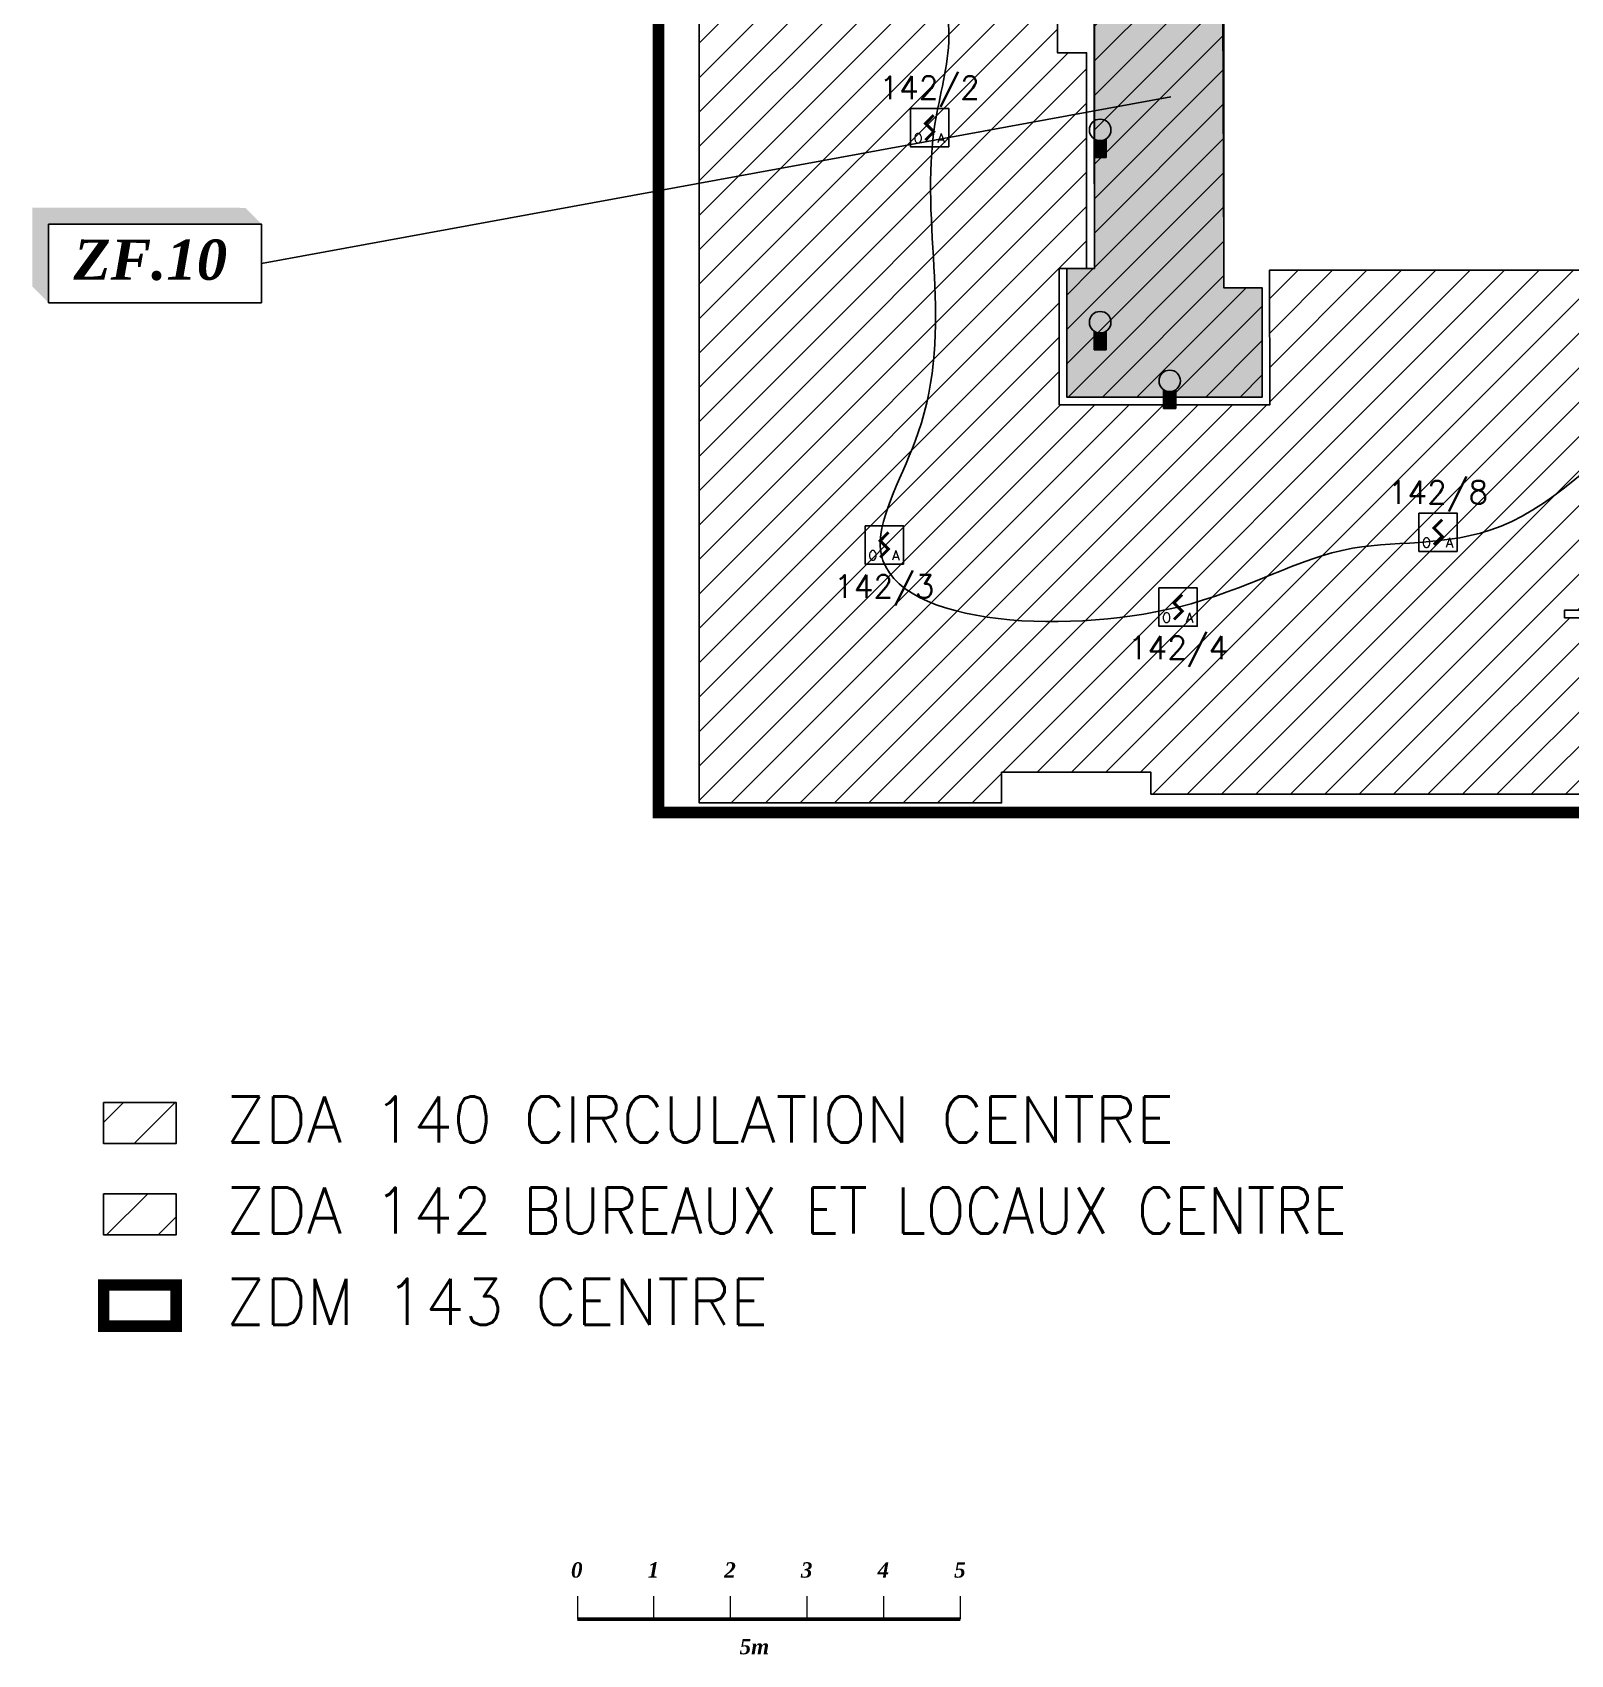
# Model space of a CAD drawing. Header units: millimetres. Extents: x 151.8 to 229.6, y -5.1 to 75.2.
# Drawn here: x 151.81 to 171.89, y 0.14 to 21.3 of the extents above; entities that cross this region are included whole.
import ezdxf
from ezdxf.enums import TextEntityAlignment as Align

# ---------------------------------------------------------------- set-up
doc = ezdxf.new("R2010")
doc.units = ezdxf.units.MM
doc.linetypes.add('CONTINU', pattern=[0])
for name, color, linetype in [('ATEIS ZONES MES', 7, 'Continuous'), ('JCC-ADRESSAGE', 6, 'Continuous'), ('JCC-FILERIE SDI', 6, 'Continuous'), ('JCC-INDICATEUR ACTION', 1, 'Continuous'), ('JCC-LOCAUX', 4, 'Continuous'), ('JCC-OPTIQUE_A', 1, 'Continuous'), ('JCC-ZONING ZDA-ZDM', 5, 'Continuous')]:
    doc.layers.add(name, color=color, linetype=linetype)
doc.styles.add('LOCAUX', font='romans.shx', dxfattribs={"width": 0.75})
doc.styles.add('ROMANC9', font='')
doc.styles.get("Standard").update_dxf_attribs({"font": 'romans.shx'})
doc.styles.add('TEXTE', font='romans.shx')
doc.styles.get('ROMANC9').set_extended_font_data('Times New Roman', italic=True, bold=True)
pattern_1 = [(45, (160.01147, 0), (-0.2245064, 0.2245064), [])]

# ---------------------------------------------------------------- blocks, each defined once
blk = doc.blocks.new('optique_a')
at = {"layer": 'JCC-OPTIQUE_A', "color": 0}
blk.add_lwpolyline([(-2.5, 2.5), (2.5, 2.5), (2.5, -2.5), (-2.5, -2.5)], close=True, dxfattribs=at)
at = {"layer": 'JCC-OPTIQUE_A', "color": 0, "const_width": 0.385}
blk.add_lwpolyline([(0.54, 1.63), (-0.54, 0.54), (0.54, -0.54), (-0.54, -1.63)], dxfattribs=at)
at = {"layer": 'JCC-ADRESSAGE', "style": 'TEXTE'}
blk.add_attdef('ADRESSE', text='', height=3, dxfattribs=at).set_placement((0, 5), align=Align.MIDDLE)
at = {"layer": 'JCC-LOCAUX', "style": 'LOCAUX', "width": 0.85, "flags": 8}
for p in [(0, 13.75), (0, 11.25), (0, 8.75)]:
    blk.add_attdef('PIECE', text='', height=1.75, dxfattribs=at).set_placement(p, align=Align.MIDDLE)
at = {"layer": 'JCC-OPTIQUE_A', "color": 0}
for s, p in [('O', (-1.5, -2)), ('A', (1.5, -2))]:
    blk.add_text(s, height=1.25, dxfattribs=at).set_placement(p, align=Align.CENTER)
blk = doc.blocks.new('indicateur action')
at = {"layer": 'JCC-INDICATEUR ACTION'}
blk.add_hatch(color=0, dxfattribs=at).paths.add_polyline_path([(0.8, -0.05, -0.315344), (-0.8, -0.05), (-0.8, -2.5), (0.8, -2.5)])
at = {"layer": 'JCC-INDICATEUR ACTION', "color": 0}
for p, q in [((-0.8, -0.05), (-0.8, -2.5)), ((0.8, -0.05), (0.8, -2.5)), ((0.8, -2.5), (-0.8, -2.5))]:
    blk.add_line(p, q, dxfattribs=at)
blk.add_circle((0, 1.1), 1.4, dxfattribs=at)
at = {"layer": 'JCC-ADRESSAGE', "style": 'TEXTE'}
blk.add_attdef('ADRESSE', text='', height=3, dxfattribs=at).set_placement((0, 5), align=Align.MIDDLE)
at = {"layer": 'JCC-LOCAUX', "lineweight": 0, "style": 'LOCAUX', "width": 0.75, "flags": 8}
for p in [(0, 13.75), (0, 11.25), (0, 8.75)]:
    blk.add_attdef('PIECE', text='', height=1.75, dxfattribs=at).set_placement(p, align=Align.MIDDLE)
blk = doc.blocks.new('ECHELLE')
at = {"linetype": 'Continuous', "lineweight": 20}
for p, q in [((0, 3), (0, 0)), ((10, 0), (10, 3)), ((20, 0), (20, 3)), ((30, 0), (30, 3)), ((40, 0), (40, 3)), ((50, 0), (50, 3))]:
    blk.add_line(p, q, dxfattribs=at)
at = {"linetype": 'Continuous', "lineweight": 20, "const_width": 0.5, "flags": 128}
blk.add_lwpolyline([(0, 0), (50, 0)], dxfattribs=at)
at = {"linetype": 'Continuous', "style": 'ROMANC9'}
for s, p in [('0', (-0.83, 5.42)), ('1', (9.17, 5.42)), ('2', (19.17, 5.42)), ('3', (29.17, 5.42)), ('4', (39.17, 5.42)), ('5', (49.17, 5.42)), ('5m', (21.17, -4.58))]:
    blk.add_text(s, height=2, dxfattribs=at).set_placement(p)

msp = doc.modelspace()

# ---------------------------------------------------------------- hatches: boundary and pattern name
at = {"layer": 'ATEIS ZONES MES'}
h = msp.add_hatch(dxfattribs=at)
h.set_pattern_fill('DOTS', color=1, scale=0.1, style=0)
h.set_pattern_definition([(0, (187.08131, 0), (0.079375, 0.15875), [0, -0.15875])])
h.paths.add_polyline_path([(165.66, 24.831), (167.4, 24.831), (167.4, 24.827), (167.5, 24.827), (167.5, 25.2), (170.92, 25.2), (175.194, 25.2), (175.194, 25.45), (176.744, 25.45), (177.318, 25.45), (181.425, 25.45), (181.425, 25.25), (181.9, 25.25), (181.9, 25.375), (181.972, 25.375), (181.97, 22.05), (181.8, 22.05), (181.8, 21.35), (182, 21.35), (182, 16.775), (182, 13.765), (172.31, 13.765), (172.31, 15.5), (172.835, 15.5), (172.835, 16.065), (175.027, 16.065), (175.03, 16.065), (175.03, 15.5), (177.85, 15.5), (177.85, 21.6), (167.35, 21.6), (167.364, 18.351), (167.364, 17.969), (167.864, 17.969), (167.864, 16.544), (165.314, 16.544), (165.314, 18.22), (165.674, 18.22)])
at = {"layer": 'JCC-ZONING ZDA-ZDM'}
h = msp.add_hatch(dxfattribs=at)
h.set_pattern_fill('ANSI31', color=201, scale=0.1, style=0)
h.set_pattern_definition(pattern_1)
edge = h.paths.add_edge_path()
edge.add_line((160.516, 25.376), (160.561, 25.376))
edge.add_line((160.561, 25.376), (160.561, 25.25))
edge.add_line((160.561, 25.25), (161.061, 25.25))
edge.add_line((161.061, 25.25), (161.061, 25.45))
edge.add_line((161.061, 25.45), (165.571, 25.45))
edge.add_line((165.571, 25.45), (165.571, 23.03))
edge.add_line((165.571, 23.03), (165.091, 23.03))
edge.add_line((165.091, 23.03), (165.091, 21.85))
edge.add_line((165.091, 21.85), (165.191, 21.85))
edge.add_line((165.191, 21.85), (165.191, 21.035))
edge.add_line((165.191, 21.035), (165.571, 21.035))
edge.add_line((165.571, 21.035), (165.571, 18.22))
edge.add_line((165.571, 18.22), (165.214, 18.22))
edge.add_line((165.214, 18.22), (165.214, 16.444))
edge.add_line((165.214, 16.444), (167.964, 16.444))
edge.add_line((167.964, 16.444), (167.961, 18.2))
edge.add_line((167.961, 18.2), (172.222, 18.2))
edge.add_line((172.222, 18.2), (172.222, 13.765))
edge.add_line((172.222, 13.765), (171.811, 13.765))
edge.add_line((171.811, 13.765), (171.811, 13.665))
edge.add_line((171.811, 13.665), (179.091, 13.665))
edge.add_line((179.091, 13.665), (179.091, 13.185))
edge.add_line((179.091, 13.185), (180.171, 13.185))
edge.add_line((180.171, 13.185), (180.171, 11.125))
edge.add_line((180.171, 11.125), (174.012, 11.125))
edge.add_line((174.012, 11.125), (174.012, 11.129))
edge.add_line((174.012, 11.129), (174.012, 11.575))
edge.add_line((174.012, 11.575), (173.411, 11.575))
edge.add_line((173.411, 11.575), (173.411, 11.363))
edge.add_line((173.411, 11.363), (166.411, 11.363))
edge.add_line((166.411, 11.363), (166.411, 11.65))
edge.add_line((166.411, 11.65), (166.211, 11.65))
edge.add_line((166.211, 11.65), (166.165, 11.65))
edge.add_line((166.165, 11.65), (164.462, 11.65))
edge.add_line((164.462, 11.65), (164.462, 11.25))
edge.add_line((164.462, 11.25), (160.516, 11.25))
edge.add_line((160.516, 11.25), (160.516, 25.376))
h = msp.add_hatch(dxfattribs=at)
h.set_pattern_fill('ANSI31', color=113, scale=0.1, style=0)
h.set_pattern_definition(pattern_1)
h.paths.add_polyline_path([(165.671, 24.831), (167.411, 24.831), (167.411, 24.827), (167.511, 24.827), (167.511, 25.2), (170.931, 25.2), (175.206, 25.2), (175.206, 25.45), (176.756, 25.45), (177.329, 25.45), (181.436, 25.45), (181.436, 25.25), (181.911, 25.25), (181.911, 25.375), (181.984, 25.375), (181.981, 22.05), (181.811, 22.05), (181.811, 21.35), (182.011, 21.35), (182.011, 16.775), (182.011, 13.765), (172.322, 13.765), (172.322, 15.5), (172.847, 15.5), (172.847, 16.065), (175.039, 16.065), (175.041, 16.065), (175.041, 15.5), (177.861, 15.5), (177.861, 21.6), (167.361, 21.6), (167.364, 17.969), (167.864, 17.969), (167.864, 16.544), (165.314, 16.544), (165.314, 18.22), (165.674, 18.22)])
h = msp.add_hatch(dxfattribs=at)
h.set_pattern_fill('ANSI31', color=113, scale=0.15, style=0)
h.set_pattern_definition([(45, (153.3872, -8.43926), (-0.33676, 0.33676), [])])
h.paths.add_polyline_path([(152.744, 7.343), (153.69, 7.343), (153.69, 6.806), (152.744, 6.806)])
h = msp.add_hatch(dxfattribs=at)
h.set_pattern_fill('ANSI31', color=201, scale=0.15, style=0)
h.set_pattern_definition([(45, (153.3872, -7.249), (-0.33676, 0.33676), [])])
h.paths.add_polyline_path([(152.744, 6.153), (153.69, 6.153), (153.69, 5.616), (152.744, 5.616)])

# ---------------------------------------------------------------- linework, layer by layer
at = {"layer": 'ATEIS ZONES MES', "color": 1}
msp.add_line((154.804, 18.286), (166.672, 20.46), dxfattribs=at)
msp.add_lwpolyline([(167.35, 21.6), (167.364, 18.351), (167.364, 17.969), (167.864, 17.969), (167.864, 16.544), (165.314, 16.544), (165.314, 18.22), (165.674, 18.22), (165.66, 24.831)], dxfattribs=at)
at = {"layer": 'ATEIS ZONES MES', "color": 1, "linetype": 'CONTINU'}
msp.add_lwpolyline([(152.025, 17.775), (152.025, 18.799), (154.805, 18.798), (154.804, 17.774)], close=True, dxfattribs=at)
for points in [[(154.595, 19.013), (151.815, 19.014), (152.025, 18.804)], [(151.815, 19.014), (151.815, 17.985), (152.025, 18.804)], [(152.025, 18.804), (154.805, 18.803), (154.595, 19.013)], [(151.815, 17.985), (152.025, 17.775), (152.025, 18.804)]]:
    msp.add_solid(points, dxfattribs=at)
at = {"layer": 'JCC-FILERIE SDI', "color": 3, "start_tangent": (0, 1), "end_tangent": (1, 0)}
msp.add_spline([(181.474, 16.256), (179.919, 21.614), (176.417, 22.445), (174.119, 22.685), (172.86, 24.691), (168.234, 22.76), (164.841, 23.866), (162.718, 23.757), (163.178, 22.773), (163.688, 21.85), (163.774, 21.25), (163.593, 20.105), (163.375, 16.081), (162.878, 14.594), (166.766, 13.805), (169.042, 14.572), (171.121, 14.922), (174.623, 17.284), (174.842, 16.19), (174.491, 14.003), (173.966, 12.538), (178.102, 12.319), (177.293, 14.659), (178.299, 15.315), (179, 15.425)], degree=3, dxfattribs=at)
at = {"layer": 'JCC-ZONING ZDA-ZDM', "color": 17, "const_width": 0.15}
msp.add_lwpolyline([(182.211, 25.283), (182.392, 25.283), (182.392, 22.225), (182.061, 22.225), (182.061, 13.765), (180.033, 13.761), (180.033, 11.125), (159.986, 11.125), (159.986, 25.3), (165.271, 25.3), (165.271, 24.64), (167.58, 24.64), (167.58, 25.067), (175.056, 25.057), (175.097, 25.057), (175.097, 25.283), (182.392, 25.283)], dxfattribs=at)
at = {"layer": 'JCC-ZONING ZDA-ZDM', "color": 201}
for points in [[(173.411, 11.363), (166.411, 11.363), (166.411, 11.65), (166.211, 11.65), (166.165, 11.65), (164.462, 11.65), (164.462, 11.25), (160.516, 11.25), (160.516, 25.376)], [(165.191, 21.85), (165.191, 21.035), (165.571, 21.035), (165.571, 18.22), (165.214, 18.22), (165.214, 16.444), (167.964, 16.444), (167.961, 18.2), (172.222, 18.2)], [(172.222, 13.765), (171.811, 13.765), (171.811, 13.665), (179.091, 13.665)]]:
    msp.add_lwpolyline(points, dxfattribs=at)
at = {"layer": 'JCC-ZONING ZDA-ZDM', "color": 113}
msp.add_lwpolyline([(167.361, 21.6), (167.364, 17.969), (167.864, 17.969), (167.864, 16.544), (165.314, 16.544), (165.314, 18.22), (165.674, 18.22), (165.671, 24.831)], dxfattribs=at)
msp.add_lwpolyline([(152.744, 7.343), (153.69, 7.343), (153.69, 6.806), (152.744, 6.806)], close=True, dxfattribs=at)
at = {"layer": 'JCC-ZONING ZDA-ZDM', "color": 201}
msp.add_lwpolyline([(152.744, 6.153), (153.69, 6.153), (153.69, 5.616), (152.744, 5.616)], close=True, dxfattribs=at)
at = {"layer": 'JCC-ZONING ZDA-ZDM', "color": 17, "const_width": 0.15}
msp.add_lwpolyline([(152.744, 4.962), (153.69, 4.962), (153.69, 4.425), (152.744, 4.425)], close=True, dxfattribs=at)

# ---------------------------------------------------------------- block references
at = {"xscale": 0.1, "yscale": 0.1, "zscale": 0.1}
msp.add_blockref('ECHELLE', (158.926, 0.603), dxfattribs=at)
at = {"layer": 'JCC-INDICATEUR ACTION', "lineweight": 0, "xscale": 0.1000000000000014, "yscale": 0.1000000000000014}
for p in [(165.749, 19.92), (165.749, 17.411), (166.657, 16.646)]:
    msp.add_blockref('indicateur action', p, dxfattribs=at)
at = {"layer": 'JCC-OPTIQUE_A', "lineweight": 0, "xscale": 0.1000000000000014, "yscale": 0.1000000000000014}
for p, values in [((163.523, 20.059), {'ADRESSE': '142/2'}), ((170.158, 14.782), {'ADRESSE': '142/8'})]:
    msp.add_blockref('optique_a', p, dxfattribs=at).add_auto_attribs(values)
at = {"layer": 'JCC-OPTIQUE_A', "lineweight": 0}
ref = msp.add_blockref('optique_a', (162.932, 14.616), dxfattribs=dict(at, xscale=0.1000000000000014, yscale=0.1000000000000014))
ref.add_attrib('ADRESSE', '142/3', dxfattribs={"layer": 'JCC-ADRESSAGE', "height": 0.3, "style": 'TEXTE'}).set_placement((162.932, 14.053), align=Align.MIDDLE)
ref = msp.add_blockref('optique_a', (166.766, 13.805), dxfattribs=dict(at, xscale=0.1000000000000014, yscale=0.1000000000000014))
ref.add_attrib('ADRESSE', '142/4', dxfattribs={"layer": 'JCC-ADRESSAGE', "height": 0.3, "style": 'TEXTE'}).set_placement((166.766, 13.253), align=Align.MIDDLE)

# ---------------------------------------------------------------- texts
at = {"layer": 'ATEIS ZONES MES', "insert": (152.351, 18.6), "char_height": 0.525, "width": 10.93839, "attachment_point": 1, "rotation": 359.9802}
msp.add_mtext('{\\fTimes New Roman|b1|i1|c0|p18;ZF.10}', dxfattribs=at)
at = {"layer": 'JCC-ZONING ZDA-ZDM', "color": 113, "insert": (154.341, 7.423), "char_height": 0.6, "width": 18.5478, "attachment_point": 1}
msp.add_mtext('ZDA 140 CIRCULATION CENTRE', dxfattribs=at)
at = {"layer": 'JCC-ZONING ZDA-ZDM', "color": 201, "insert": (154.341, 6.233), "char_height": 0.6, "width": 18.5478, "attachment_point": 1}
msp.add_mtext('ZDA 142 {\\W0.9;BUREAUX ET LOCAUX CENTRE}', dxfattribs=at)
at = {"layer": 'JCC-ZONING ZDA-ZDM', "color": 17, "insert": (154.341, 5.043), "char_height": 0.6, "width": 11.53612, "attachment_point": 1}
msp.add_mtext('ZDM 143 CENTRE', dxfattribs=at)

doc.saveas('drawing.dxf')
